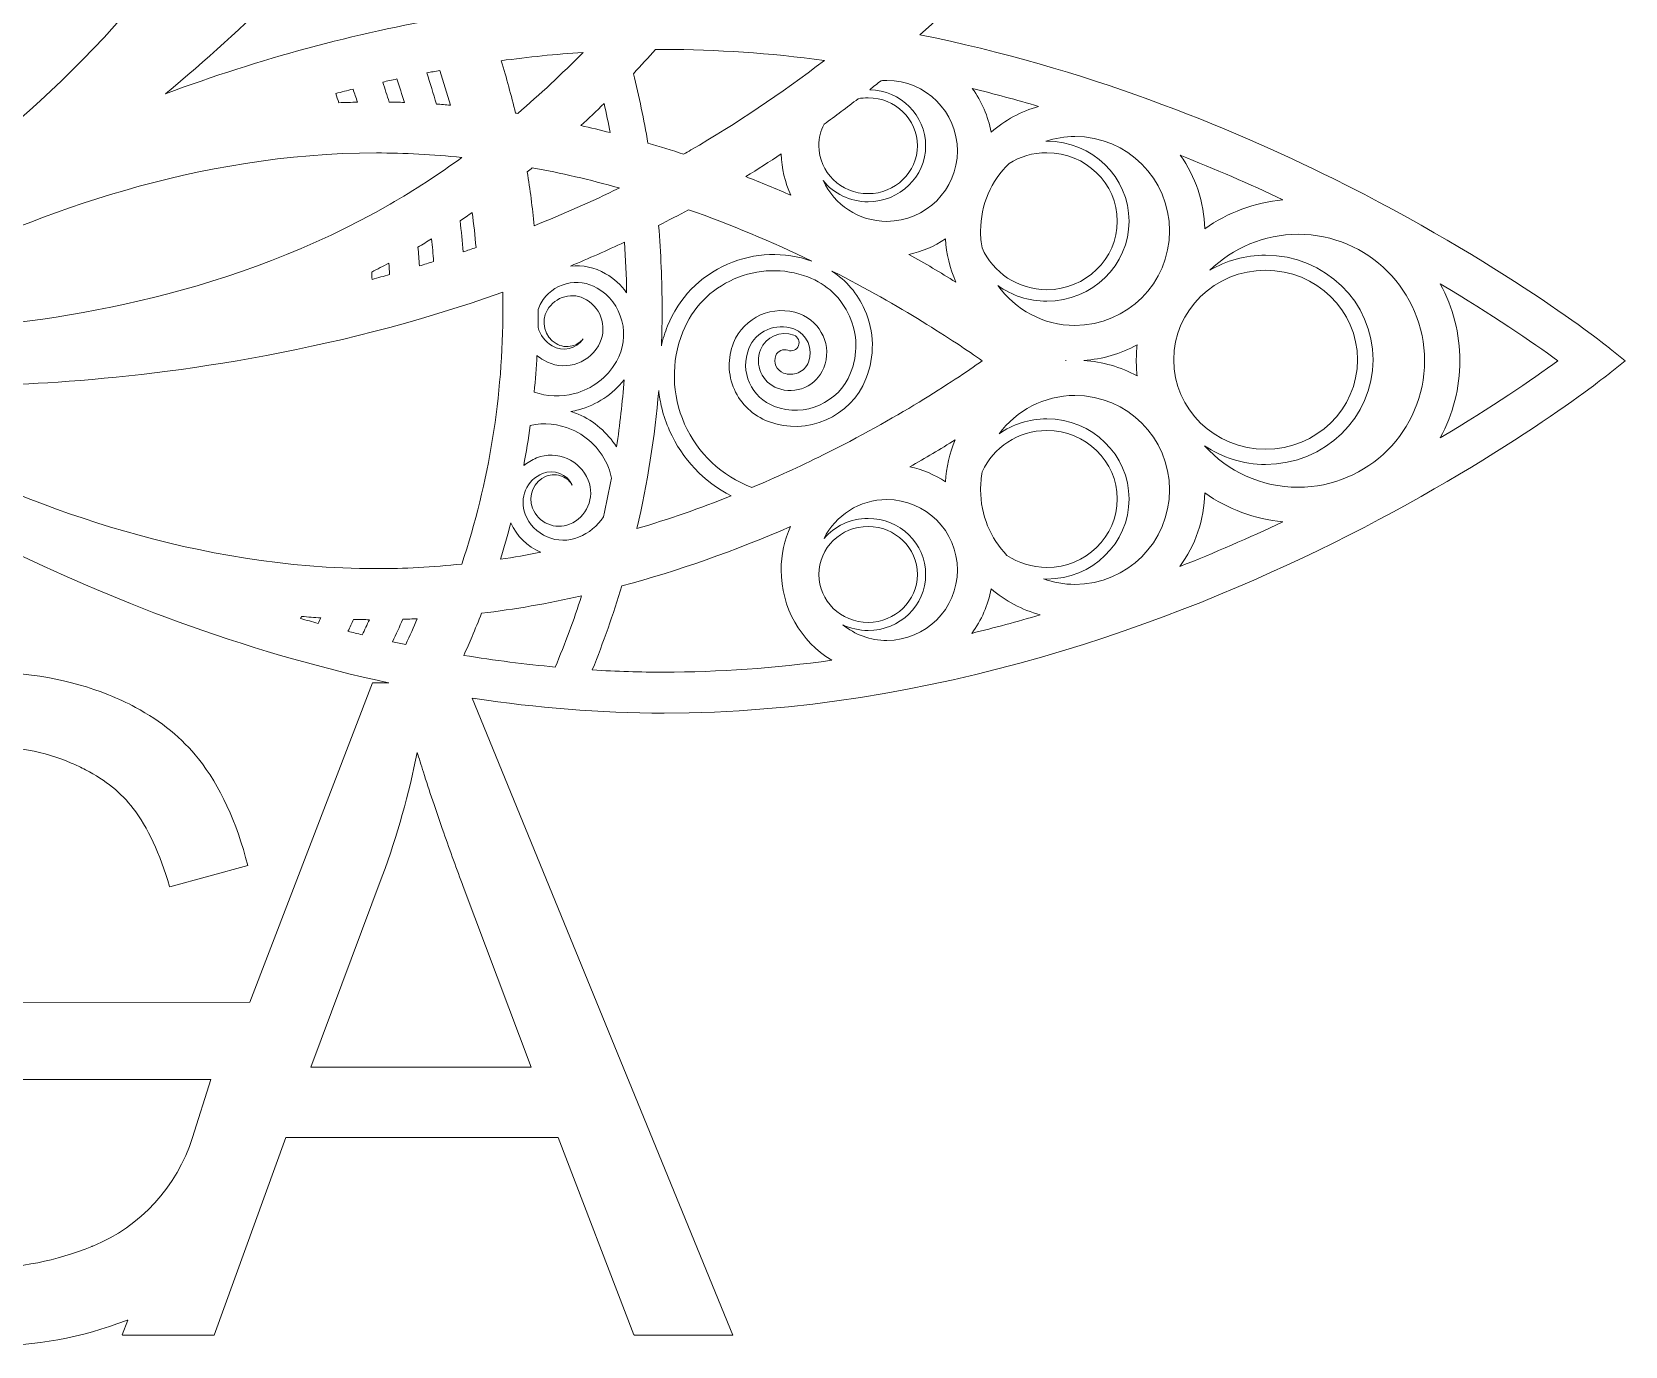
# Model space of a CAD drawing. Header units: millimetres. Extents: x -93 to 1481, y -1464 to 298.
# Drawn here: x 1165.3 to 1481.1, y -934 to -673.5 of the extents above; entities that cross this region are included whole.
import ezdxf

# ---------------------------------------------------------------- set-up
doc = ezdxf.new("R2010")
doc.units = ezdxf.units.MM
doc.header["$MEASUREMENT"] = 0
doc.layers.add('Layer 1', color=7, linetype='Continuous')

msp = doc.modelspace()

# ---------------------------------------------------------------- linework, layer by layer
at = {"layer": 'Layer 1', "lineweight": 0}
for points, knots in [([(1478.11, -736.31), (1477.25, -735.62), (1456.69, -719.22), (1423.19, -702.57), (1402.43, -692.26), (1373.94, -680.62), (1341.27, -674.07), (1366.29, -652.07), (1385.15, -627.74), (1397.96, -608.43), (1418.65, -577.26), (1428.25, -552.78), (1428.65, -551.75), (1428.65, -551.75), (1430.03, -548.2), (1430.03, -548.2), (1430.03, -548.2), (1426.27, -547.62), (1426.27, -547.62), (1425.18, -547.45), (1399.17, -543.52), (1361.83, -545.86), (1338.7, -547.3), (1308.21, -551.47), (1276.64, -562.13), (1287.3, -530.57), (1291.47, -500.07), (1292.92, -476.94), (1295.25, -439.6), (1291.33, -413.6), (1291.16, -412.51), (1291.16, -412.51), (1290.58, -408.74), (1290.58, -408.74), (1290.58, -408.74), (1287.03, -410.12), (1287.03, -410.12), (1286, -410.52), (1261.51, -420.12), (1230.34, -440.81), (1211.03, -453.63), (1186.71, -472.49), (1164.7, -497.51), (1158.15, -464.84), (1146.52, -436.34), (1136.2, -415.59), (1119.55, -382.09), (1103.15, -361.53), (1102.46, -360.67), (1102.46, -360.67), (1100.08, -357.7), (1100.08, -357.7), (1100.08, -357.7), (1097.69, -360.67), (1097.69, -360.67), (1097, -361.53), (1080.6, -382.09), (1063.95, -415.59), (1053.63, -436.34), (1042, -464.84), (1035.45, -497.51), (1013.44, -472.49), (989.12, -453.63), (969.81, -440.81), (938.64, -420.12), (914.15, -410.52), (913.13, -410.12), (913.13, -410.12), (909.58, -408.74), (909.58, -408.74), (909.58, -408.74), (908.99, -412.51), (908.99, -412.51), (908.83, -413.6), (904.9, -439.6), (907.23, -476.94), (908.68, -500.07), (912.85, -530.57), (923.51, -562.13), (891.94, -551.47), (861.45, -547.3), (838.32, -545.86), (800.98, -543.52), (774.97, -547.45), (773.88, -547.62), (773.88, -547.62), (770.12, -548.2), (770.12, -548.2), (770.12, -548.2), (771.5, -551.75), (771.5, -551.75), (771.9, -552.78), (781.5, -577.26), (802.19, -608.43), (815.01, -627.74), (833.86, -652.07), (858.88, -674.07), (826.21, -680.62), (797.72, -692.26), (776.96, -702.57), (743.46, -719.22), (722.9, -735.62), (722.04, -736.31), (722.04, -736.31), (719.08, -738.7), (719.08, -738.7), (719.08, -738.7), (722.04, -741.08), (722.04, -741.08), (722.9, -741.77), (743.46, -758.18), (776.96, -774.83), (806.03, -789.27), (850.27, -806.33), (899.92, -808.34), (899.92, -808.34), (945.86, -877.05), (945.86, -877.05), (945.86, -877.05), (945.86, -931.78), (945.86, -931.78), (945.86, -931.78), (945.94, -931.78), (945.94, -931.78), (945.94, -931.78), (945.94, -931.83), (945.94, -931.83), (945.94, -931.83), (963.04, -931.83), (963.04, -931.83), (963.04, -931.83), (963.04, -877.09), (963.04, -877.09), (963.04, -877.09), (969.84, -867.27), (969.84, -867.27), (969.83, -867.8), (969.83, -868.32), (969.83, -868.85), (969.83, -880.19), (972.42, -890.94), (977.6, -901.11), (982.79, -911.28), (990.42, -919.3), (1000.48, -925.17), (1001.13, -925.55), (1001.78, -925.92), (1002.44, -926.27), (1012.04, -931.45), (1022.84, -934.03), (1034.83, -934.03), (1046.62, -934.03), (1057.61, -931.37), (1067.8, -926.05), (1077.99, -920.74), (1085.86, -912.91), (1091.41, -902.56), (1092.78, -900.02), (1093.97, -897.4), (1095, -894.69), (1095.96, -897.28), (1097.07, -899.8), (1098.33, -902.25), (1103.62, -912.54), (1111.45, -920.4), (1121.82, -925.83), (1121.83, -925.84), (1121.84, -925.85), (1121.86, -925.85), (1121.87, -925.86), (1121.89, -925.87), (1121.9, -925.88), (1132.27, -931.31), (1143.81, -934.03), (1156.5, -934.03), (1165.9, -934.03), (1175.07, -932.34), (1184, -928.96), (1184.1, -928.93), (1184.19, -928.89), (1184.28, -928.85), (1184.28, -928.85), (1183.16, -931.78), (1183.16, -931.78), (1183.16, -931.78), (1183.26, -931.78), (1183.26, -931.78), (1183.26, -931.78), (1183.24, -931.83), (1183.24, -931.83), (1183.24, -931.83), (1201.4, -931.83), (1201.4, -931.83), (1201.4, -931.83), (1215.59, -892.69), (1215.59, -892.69), (1215.59, -892.69), (1269.56, -892.69), (1269.56, -892.69), (1269.56, -892.69), (1284.61, -931.78), (1284.61, -931.78), (1284.61, -931.78), (1284.68, -931.78), (1284.68, -931.78), (1284.68, -931.78), (1284.7, -931.83), (1284.7, -931.83), (1284.7, -931.83), (1304.18, -931.83), (1304.18, -931.83), (1304.18, -931.83), (1252.52, -805.6), (1252.52, -805.6), (1252.72, -805.63), (1252.92, -805.66), (1253.13, -805.69), (1253.12, -805.68), (1253.11, -805.67), (1253.1, -805.65), (1265.17, -807.47), (1277.72, -808.53), (1290.58, -808.53), (1344.12, -808.53), (1392.25, -790.2), (1423.19, -774.83), (1456.69, -758.18), (1477.25, -741.77), (1478.11, -741.08), (1478.11, -741.08), (1481.08, -738.7), (1481.08, -738.7), (1481.08, -738.7), (1478.11, -736.31), (1478.11, -736.31)], [0, 0, 0, 0, 1, 1, 1, 2, 2, 2, 3, 3, 3, 4, 4, 4, 5, 5, 5, 6, 6, 6, 7, 7, 7, 8, 8, 8, 9, 9, 9, 10, 10, 10, 11, 11, 11, 12, 12, 12, 13, 13, 13, 14, 14, 14, 15, 15, 15, 16, 16, 16, 17, 17, 17, 18, 18, 18, 19, 19, 19, 20, 20, 20, 21, 21, 21, 22, 22, 22, 23, 23, 23, 24, 24, 24, 25, 25, 25, 26, 26, 26, 27, 27, 27, 28, 28, 28, 29, 29, 29, 30, 30, 30, 31, 31, 31, 32, 32, 32, 33, 33, 33, 34, 34, 34, 35, 35, 35, 36, 36, 36, 37, 37, 37, 38, 38, 38, 39, 39, 39, 40, 40, 40, 41, 41, 41, 42, 42, 42, 43, 43, 43, 44, 44, 44, 45, 45, 45, 46, 46, 46, 47, 47, 47, 48, 48, 48, 49, 49, 49, 50, 50, 50, 51, 51, 51, 52, 52, 52, 53, 53, 53, 54, 54, 54, 55, 55, 55, 56, 56, 56, 57, 57, 57, 58, 58, 58, 59, 59, 59, 60, 60, 60, 61, 61, 61, 62, 62, 62, 63, 63, 63, 64, 64, 64, 65, 65, 65, 66, 66, 66, 67, 67, 67, 68, 68, 68, 69, 69, 69, 70, 70, 70, 71, 71, 71, 72, 72, 72, 73, 73, 73, 74, 74, 74, 75, 75, 75, 76, 76, 76, 77, 77, 77, 78, 78, 78, 78]), ([(1195.07, -636.27), (1199.85, -633.52), (1204.92, -630.94), (1210.18, -628.59), (1207.84, -633.85), (1205.26, -638.93), (1202.5, -643.7), (1184.68, -674.57), (1157.98, -696.31), (1138.72, -709.11), (1130.14, -714.81), (1122.26, -719.26), (1116.49, -722.29), (1119.52, -716.52), (1123.96, -708.63), (1129.66, -700.06), (1142.46, -680.8), (1164.2, -654.1), (1195.07, -636.27)], [0, 0, 0, 0, 1, 1, 1, 2, 2, 2, 3, 3, 3, 4, 4, 4, 5, 5, 5, 6, 6, 6, 6]), ([(1234.2, -643.3), (1238.74, -650.53), (1242.73, -658.19), (1246.07, -666.08), (1246.68, -667.54), (1247.29, -669.04), (1247.88, -670.56), (1229.41, -673.68), (1210.57, -678.79), (1191.76, -685.76), (1207.73, -672.52), (1221.99, -658.27), (1234.2, -643.3)], [0, 0, 0, 0, 1, 1, 1, 2, 2, 2, 3, 3, 3, 4, 4, 4, 4]), ([(1274.52, -677.55), (1270.32, -681.84), (1265.97, -685.91), (1261.57, -689.66), (1261.42, -689.63), (1261.27, -689.61), (1261.12, -689.59), (1260.3, -686.11), (1259.34, -682.63), (1258.29, -679.2), (1263.71, -678.47), (1269.15, -677.92), (1274.52, -677.55)], [0, 0, 0, 0, 1, 1, 1, 2, 2, 2, 3, 3, 3, 4, 4, 4, 4]), ([(1288.9, -676.99), (1289.45, -676.99), (1290.01, -676.98), (1290.58, -676.98), (1300.9, -676.98), (1311.58, -677.71), (1322.35, -679.14), (1313.74, -685.77), (1304.85, -691.73), (1295.91, -696.9), (1295.43, -697.18), (1294.94, -697.45), (1294.45, -697.73), (1292.12, -696.96), (1289.75, -696.22), (1287.39, -695.53), (1286.6, -690.92), (1285.62, -686.3), (1284.49, -681.78), (1286, -680.18), (1287.48, -678.58), (1288.9, -676.99)], [0, 0, 0, 0, 1, 1, 1, 2, 2, 2, 3, 3, 3, 4, 4, 4, 5, 5, 5, 6, 6, 6, 7, 7, 7, 7]), ([(1248.22, -688.02), (1247.29, -687.94), (1246.37, -687.86), (1245.45, -687.8), (1244.86, -685.74), (1244.22, -683.67), (1243.54, -681.62), (1244.4, -681.46), (1245.26, -681.3), (1246.12, -681.14), (1246.87, -683.4), (1247.57, -685.7), (1248.22, -688.02)], [0, 0, 0, 0, 1, 1, 1, 2, 2, 2, 3, 3, 3, 4, 4, 4, 4]), ([(1229.8, -687.42), (1228.57, -687.45), (1227.34, -687.49), (1226.12, -687.54), (1225.92, -686.93), (1225.71, -686.32), (1225.5, -685.71), (1226.65, -685.41), (1227.8, -685.12), (1228.93, -684.84), (1229.23, -685.7), (1229.52, -686.56), (1229.8, -687.42)], [0, 0, 0, 0, 1, 1, 1, 2, 2, 2, 3, 3, 3, 4, 4, 4, 4]), ([(1239.1, -687.47), (1238.1, -687.44), (1237.09, -687.41), (1236.09, -687.4), (1235.68, -686.08), (1235.25, -684.76), (1234.8, -683.45), (1235.74, -683.24), (1236.68, -683.03), (1237.61, -682.83), (1238.14, -684.37), (1238.63, -685.92), (1239.1, -687.47)], [0, 0, 0, 0, 1, 1, 1, 2, 2, 2, 3, 3, 3, 4, 4, 4, 4]), ([(1348.72, -697.08), (1348.72, -704.78), (1342.45, -711.05), (1334.75, -711.05), (1329.16, -711.05), (1324.33, -707.74), (1322.1, -702.98), (1324.2, -705.53), (1327.41, -707.17), (1331.02, -707.17), (1337.31, -707.17), (1342.43, -702.18), (1342.43, -696.05), (1342.43, -690.04), (1337.49, -685.12), (1331.35, -684.95), (1332.09, -684.36), (1332.84, -683.77), (1333.58, -683.17), (1333.98, -683.14), (1334.37, -683.12), (1334.75, -683.12), (1342.45, -683.12), (1348.72, -689.38), (1348.72, -697.08)], [0, 0, 0, 0, 1, 1, 1, 2, 2, 2, 3, 3, 3, 4, 4, 4, 5, 5, 5, 6, 6, 6, 7, 7, 7, 8, 8, 8, 8]), ([(1364.82, -688.26), (1361.35, -689.26), (1358.16, -690.99), (1355.39, -693.36), (1354.82, -690.23), (1353.55, -687.27), (1351.67, -684.71), (1356.03, -685.78), (1360.42, -686.97), (1364.82, -688.26)], [0, 0, 0, 0, 1, 1, 1, 2, 2, 2, 3, 3, 3, 3]), ([(1274.1, -692.07), (1275.64, -690.65), (1277.17, -689.18), (1278.7, -687.69), (1279.13, -689.61), (1279.53, -691.54), (1279.9, -693.47), (1277.96, -692.97), (1276.02, -692.5), (1274.1, -692.07)], [0, 0, 0, 0, 1, 1, 1, 2, 2, 2, 3, 3, 3, 3]), ([(1340.78, -696.05), (1340.78, -701.3), (1336.4, -705.56), (1331.02, -705.56), (1325.64, -705.56), (1321.26, -701.3), (1321.26, -696.05), (1321.26, -694.53), (1321.63, -693.08), (1322.29, -691.8), (1324.55, -690.17), (1326.81, -688.47), (1329.05, -686.74), (1329.69, -686.62), (1330.35, -686.55), (1331.02, -686.55), (1336.4, -686.55), (1340.78, -690.81), (1340.78, -696.05)], [0, 0, 0, 0, 1, 1, 1, 2, 2, 2, 3, 3, 3, 4, 4, 4, 5, 5, 5, 6, 6, 6, 6]), ([(1372.03, -731.68), (1365.74, -731.68), (1360.16, -728.56), (1356.76, -723.78), (1359.47, -725.73), (1362.83, -726.89), (1366.45, -726.89), (1375.44, -726.89), (1382.75, -719.77), (1382.75, -711.02), (1382.75, -702.26), (1375.44, -695.14), (1366.45, -695.14), (1366.39, -695.14), (1366.33, -695.15), (1366.26, -695.15), (1368.08, -694.56), (1370.02, -694.23), (1372.03, -694.23), (1382.36, -694.23), (1390.76, -702.63), (1390.76, -712.96), (1390.76, -723.28), (1382.36, -731.68), (1372.03, -731.68)], [0, 0, 0, 0, 1, 1, 1, 2, 2, 2, 3, 3, 3, 4, 4, 4, 5, 5, 5, 6, 6, 6, 7, 7, 7, 8, 8, 8, 8]), ([(1236.28, -707.64), (1205.4, -725.46), (1171.41, -730.94), (1148.33, -732.4), (1138.05, -733.05), (1129.01, -732.95), (1122.49, -732.69), (1128, -729.21), (1135.79, -724.61), (1145.02, -720.03), (1165.74, -709.75), (1197.91, -697.49), (1233.56, -697.49), (1239.07, -697.49), (1244.75, -697.8), (1250.49, -698.4), (1245.82, -701.78), (1241.05, -704.88), (1236.28, -707.64)], [0, 0, 0, 0, 1, 1, 1, 2, 2, 2, 3, 3, 3, 4, 4, 4, 5, 5, 5, 6, 6, 6, 6]), ([(1306.78, -702.18), (1309.12, -700.74), (1311.47, -699.23), (1313.8, -697.69), (1313.88, -700.55), (1314.54, -703.33), (1315.72, -705.89), (1312.76, -704.59), (1309.76, -703.35), (1306.78, -702.18)], [0, 0, 0, 0, 1, 1, 1, 2, 2, 2, 3, 3, 3, 3]), ([(1353.62, -716.33), (1353.42, -715.24), (1353.31, -714.11), (1353.31, -712.96), (1353.31, -707.72), (1355.47, -702.98), (1358.95, -699.58), (1361.12, -698.23), (1363.69, -697.44), (1366.45, -697.44), (1374.14, -697.44), (1380.4, -703.53), (1380.4, -711.02), (1380.4, -718.51), (1374.14, -724.6), (1366.45, -724.6), (1360.7, -724.6), (1355.75, -721.19), (1353.62, -716.33)], [0, 0, 0, 0, 1, 1, 1, 2, 2, 2, 3, 3, 3, 4, 4, 4, 5, 5, 5, 6, 6, 6, 6]), ([(1264.84, -711.92), (1264.49, -708.34), (1264.03, -704.75), (1263.45, -701.23), (1263.79, -700.96), (1264.13, -700.69), (1264.46, -700.42), (1270.1, -701.46), (1275.88, -702.8), (1281.65, -704.41), (1281.66, -704.43), (1281.66, -704.45), (1281.66, -704.47), (1276.24, -707.11), (1270.59, -709.62), (1264.84, -711.92)], [0, 0, 0, 0, 1, 1, 1, 2, 2, 2, 3, 3, 3, 4, 4, 4, 5, 5, 5, 5]), ([(1413.23, -706.77), (1407.67, -707.3), (1402.33, -709.27), (1397.75, -712.52), (1397.66, -707.31), (1395.93, -702.19), (1392.89, -697.95), (1399.72, -700.65), (1406.53, -703.61), (1413.23, -706.77)], [0, 0, 0, 0, 1, 1, 1, 2, 2, 2, 3, 3, 3, 3]), ([(1252.55, -709.31), (1252.86, -711.62), (1253.11, -713.94), (1253.3, -716.24), (1252.45, -716.54), (1251.6, -716.83), (1250.77, -717.11), (1250.6, -715.06), (1250.39, -712.99), (1250.14, -710.94), (1250.94, -710.41), (1251.75, -709.86), (1252.55, -709.31)], [0, 0, 0, 0, 1, 1, 1, 2, 2, 2, 3, 3, 3, 4, 4, 4, 4]), ([(1289.49, -711.87), (1291.51, -710.85), (1293.51, -709.8), (1295.44, -708.75), (1303.66, -711.64), (1311.86, -715.07), (1319.87, -718.94), (1314.41, -717), (1308.49, -717.2), (1303.15, -719.55), (1297.67, -721.95), (1293.45, -726.3), (1291.27, -731.79), (1290.76, -733.08), (1290.35, -734.39), (1290.04, -735.71), (1290.14, -733.27), (1290.19, -730.82), (1290.19, -728.37), (1290.19, -722.89), (1289.95, -717.34), (1289.49, -711.87)], [0, 0, 0, 0, 1, 1, 1, 2, 2, 2, 3, 3, 3, 4, 4, 4, 5, 5, 5, 6, 6, 6, 7, 7, 7, 7]), ([(1416.26, -763.77), (1408.91, -763.77), (1402.3, -760.6), (1397.71, -755.55), (1401.15, -757.87), (1405.32, -759.24), (1409.81, -759.24), (1421.55, -759.24), (1431.11, -749.93), (1431.11, -738.49), (1431.11, -727.05), (1421.55, -717.75), (1409.81, -717.75), (1405.77, -717.75), (1401.98, -718.85), (1398.76, -720.76), (1403.28, -716.35), (1409.46, -713.62), (1416.26, -713.62), (1430.08, -713.62), (1441.33, -724.87), (1441.33, -738.7), (1441.33, -752.52), (1430.08, -763.77), (1416.26, -763.77)], [0, 0, 0, 0, 1, 1, 1, 2, 2, 2, 3, 3, 3, 4, 4, 4, 5, 5, 5, 6, 6, 6, 7, 7, 7, 8, 8, 8, 8]), ([(1244.9, -719.02), (1243.97, -719.31), (1243.03, -719.6), (1242.09, -719.88), (1242.01, -718.63), (1241.91, -717.38), (1241.79, -716.14), (1242.69, -715.62), (1243.59, -715.08), (1244.5, -714.53), (1244.66, -716.03), (1244.79, -717.53), (1244.9, -719.02)], [0, 0, 0, 0, 1, 1, 1, 2, 2, 2, 3, 3, 3, 4, 4, 4, 4]), ([(1278.99, -721.43), (1276.86, -720.17), (1274.44, -719.66), (1272.04, -719.92), (1275.66, -718.4), (1279.24, -716.82), (1282.73, -715.18), (1282.96, -718.5), (1283.1, -721.85), (1283.16, -725.19), (1282.05, -723.68), (1280.65, -722.4), (1278.99, -721.43)], [0, 0, 0, 0, 1, 1, 1, 2, 2, 2, 3, 3, 3, 4, 4, 4, 4]), ([(1339.11, -717.6), (1341.7, -717.05), (1344.15, -716.02), (1346.36, -714.54), (1346.54, -717.49), (1347.23, -720.39), (1348.4, -723.1), (1345.38, -721.22), (1342.27, -719.38), (1339.11, -717.6)], [0, 0, 0, 0, 1, 1, 1, 2, 2, 2, 3, 3, 3, 3]), ([(1236.18, -721.6), (1235.04, -721.92), (1233.88, -722.23), (1232.7, -722.55), (1232.68, -722.07), (1232.65, -721.58), (1232.62, -721.1), (1233.76, -720.52), (1234.91, -719.94), (1236.03, -719.34), (1236.09, -720.09), (1236.14, -720.85), (1236.18, -721.6)], [0, 0, 0, 0, 1, 1, 1, 2, 2, 2, 3, 3, 3, 4, 4, 4, 4]), ([(1266.74, -738.59), (1270.51, -740.8), (1275.36, -739.52), (1277.56, -735.74), (1279.42, -732.55), (1278.35, -728.44), (1275.18, -726.58), (1273.88, -725.81), (1272.36, -725.6), (1270.9, -725.99), (1269.44, -726.37), (1268.21, -727.31), (1267.45, -728.62), (1266.1, -730.94), (1266.88, -733.94), (1269.18, -735.29), (1270.15, -735.87), (1271.29, -736.02), (1272.38, -735.73), (1273.24, -735.51), (1274, -735.02), (1274.55, -734.33), (1273.2, -736.34), (1270.51, -736.97), (1268.41, -735.73), (1266.98, -734.89), (1266.02, -733.56), (1265.6, -732.08), (1265.62, -730.89), (1265.64, -729.69), (1265.64, -728.5), (1265.78, -728.06), (1265.96, -727.63), (1266.2, -727.22), (1267.29, -725.33), (1269.06, -723.99), (1271.16, -723.43), (1273.26, -722.88), (1275.46, -723.18), (1277.33, -724.28), (1279.77, -725.72), (1281.51, -728.02), (1282.22, -730.78), (1282.94, -733.53), (1282.55, -736.4), (1281.12, -738.85), (1279.28, -742.02), (1276.32, -744.28), (1272.8, -745.21), (1270.13, -745.91), (1267.37, -745.79), (1264.83, -744.89), (1265.07, -742.47), (1265.25, -740.05), (1265.39, -737.62), (1265.8, -737.97), (1266.25, -738.3), (1266.74, -738.59)], [0, 0, 0, 0, 1, 1, 1, 2, 2, 2, 3, 3, 3, 4, 4, 4, 5, 5, 5, 6, 6, 6, 7, 7, 7, 8, 8, 8, 9, 9, 9, 10, 10, 10, 11, 11, 11, 12, 12, 12, 13, 13, 13, 14, 14, 14, 15, 15, 15, 16, 16, 16, 17, 17, 17, 18, 18, 18, 19, 19, 19, 19]), ([(1322.1, -757.37), (1317.43, -759.68), (1312.73, -761.83), (1307.99, -763.81), (1301.98, -761.52), (1297.25, -757.06), (1294.66, -751.25), (1292.06, -745.41), (1291.93, -738.91), (1294.3, -732.94), (1296.17, -728.24), (1299.77, -724.53), (1304.45, -722.48), (1309.13, -720.42), (1314.33, -720.28), (1319.09, -722.08), (1322.81, -723.49), (1325.74, -726.24), (1327.34, -729.84), (1328.94, -733.43), (1329.02, -737.44), (1327.56, -741.11), (1325.22, -747.02), (1318.44, -749.99), (1312.46, -747.73), (1310.22, -746.88), (1308.46, -745.23), (1307.5, -743.07), (1306.54, -740.91), (1306.49, -738.5), (1307.37, -736.29), (1308.75, -732.81), (1312.75, -731.06), (1316.27, -732.39), (1318.93, -733.39), (1320.24, -736.34), (1319.2, -738.97), (1318.83, -739.9), (1318.11, -740.64), (1317.18, -741.05), (1316.24, -741.46), (1315.21, -741.49), (1314.26, -741.13), (1313.58, -740.87), (1313.05, -740.37), (1312.76, -739.72), (1312.47, -739.06), (1312.45, -738.34), (1312.72, -737.67), (1313.09, -736.73), (1314.17, -736.26), (1315.12, -736.62), (1315.96, -736.93), (1316.9, -736.52), (1317.23, -735.69), (1317.56, -734.86), (1317.15, -733.94), (1316.31, -733.62), (1313.69, -732.63), (1310.71, -733.93), (1309.69, -736.52), (1309.1, -737.99), (1309.13, -739.59), (1309.77, -741.03), (1310.41, -742.46), (1311.58, -743.56), (1313.07, -744.13), (1314.83, -744.79), (1316.75, -744.74), (1318.48, -743.98), (1320.21, -743.22), (1321.54, -741.85), (1322.23, -740.11), (1323.93, -735.84), (1321.79, -731.03), (1317.46, -729.4), (1312.26, -727.43), (1306.37, -730.01), (1304.33, -735.15), (1303.14, -738.16), (1303.2, -741.44), (1304.51, -744.38), (1305.82, -747.32), (1308.22, -749.57), (1311.27, -750.73), (1318.93, -753.62), (1327.6, -749.82), (1330.6, -742.26), (1332.37, -737.78), (1332.28, -732.9), (1330.33, -728.53), (1328.93, -725.38), (1326.68, -722.76), (1323.85, -720.9), (1337.53, -727.83), (1347.98, -734.71), (1353.64, -738.7), (1347.74, -742.86), (1336.64, -750.15), (1322.1, -757.37)], [0, 0, 0, 0, 1, 1, 1, 2, 2, 2, 3, 3, 3, 4, 4, 4, 5, 5, 5, 6, 6, 6, 7, 7, 7, 8, 8, 8, 9, 9, 9, 10, 10, 10, 11, 11, 11, 12, 12, 12, 13, 13, 13, 14, 14, 14, 15, 15, 15, 16, 16, 16, 17, 17, 17, 18, 18, 18, 19, 19, 19, 20, 20, 20, 21, 21, 21, 22, 22, 22, 23, 23, 23, 24, 24, 24, 25, 25, 25, 26, 26, 26, 27, 27, 27, 28, 28, 28, 29, 29, 29, 30, 30, 30, 31, 31, 31, 32, 32, 32, 33, 33, 33, 33]), ([(1409.81, -720.75), (1419.86, -720.75), (1428.03, -728.71), (1428.03, -738.49), (1428.03, -748.28), (1419.86, -756.24), (1409.81, -756.24), (1399.76, -756.24), (1391.59, -748.28), (1391.59, -738.49), (1391.59, -728.71), (1399.76, -720.75), (1409.81, -720.75)], [0, 0, 0, 0, 1, 1, 1, 2, 2, 2, 3, 3, 3, 4, 4, 4, 4]), ([(1233.56, -779.9), (1197.91, -779.9), (1165.74, -767.65), (1145.02, -757.37), (1134.49, -752.15), (1125.82, -746.91), (1119.7, -742.92), (1131.31, -743.74), (1148.25, -744.3), (1168.4, -743.04), (1190.54, -741.66), (1224.05, -737.42), (1258.61, -725.1), (1258.63, -726.19), (1258.64, -727.28), (1258.64, -728.37), (1258.64, -745.72), (1255.89, -762.75), (1250.47, -779), (1244.73, -779.6), (1239.05, -779.9), (1233.56, -779.9)], [0, 0, 0, 0, 1, 1, 1, 2, 2, 2, 3, 3, 3, 4, 4, 4, 5, 5, 5, 6, 6, 6, 7, 7, 7, 7]), ([(1444.44, -753.97), (1446.97, -749.29), (1448.33, -743.99), (1448.33, -738.7), (1448.33, -733.4), (1446.97, -728.11), (1444.44, -723.43), (1454.69, -729.55), (1462.56, -734.93), (1467.76, -738.7), (1462.56, -742.46), (1454.69, -747.84), (1444.44, -753.97)], [0, 0, 0, 0, 1, 1, 1, 2, 2, 2, 3, 3, 3, 4, 4, 4, 4]), ([(1384.32, -741.7), (1381.06, -739.92), (1377.46, -738.87), (1373.76, -738.63), (1377.47, -738.38), (1381.07, -737.33), (1384.34, -735.54), (1384.23, -736.59), (1384.18, -737.65), (1384.18, -738.7), (1384.18, -739.7), (1384.23, -740.7), (1384.32, -741.7)], [0, 0, 0, 0, 1, 1, 1, 2, 2, 2, 3, 3, 3, 4, 4, 4, 4]), ([(1114.06, -895.69), (1110.09, -887.93), (1108.11, -878.29), (1108.11, -866.78), (1108.11, -857.43), (1109.75, -848.77), (1113.04, -840.77), (1114.98, -836.13), (1117.7, -831.87), (1121.2, -827.99), (1124.69, -824.11), (1129.29, -820.98), (1134.99, -818.6), (1140.69, -816.22), (1147.45, -815.03), (1155.27, -815.03), (1161.79, -815.03), (1167.72, -816.17), (1173.07, -818.43), (1174.07, -818.85), (1175.02, -819.3), (1175.93, -819.77), (1179.87, -821.83), (1183, -824.38), (1185.33, -827.42), (1188.21, -831.18), (1190.62, -836.35), (1192.56, -842.93), (1192.56, -842.93), (1192.62, -842.91), (1192.62, -842.91), (1192.63, -842.94), (1192.64, -842.96), (1192.64, -842.98), (1192.64, -842.98), (1208.07, -838.75), (1208.07, -838.75), (1205.83, -830.05), (1202.57, -823), (1198.28, -817.59), (1195.05, -813.52), (1190.89, -810.12), (1185.81, -807.4), (1184.12, -806.49), (1182.33, -805.66), (1180.44, -804.9), (1172.88, -801.87), (1164.44, -800.36), (1155.09, -800.36), (1142.23, -800.36), (1130.85, -803), (1120.98, -808.29), (1111.11, -813.58), (1103.54, -821.68), (1098.28, -832.58), (1097.09, -835.05), (1096.04, -837.57), (1095.11, -840.14), (1094.16, -837.59), (1093.07, -835.11), (1091.83, -832.71), (1086.55, -822.51), (1078.88, -814.56), (1068.82, -808.86), (1068.18, -808.5), (1067.53, -808.15), (1066.88, -807.81), (1057.29, -802.79), (1046.61, -800.27), (1034.84, -800.27), (1027.5, -800.27), (1020.67, -801.17), (1014.37, -802.95), (1014.37, -802.95), (1014.61, -802.61), (1014.61, -802.61), (1014.61, -802.61), (1014.49, -802.61), (1014.49, -802.61), (1014.49, -802.61), (1014.53, -802.56), (1014.53, -802.56), (1014.53, -802.56), (994.6, -802.56), (994.6, -802.56), (994.6, -802.56), (969.57, -840.55), (969.57, -840.55), (964.06, -848.99), (959.37, -856.59), (955.5, -863.33), (951.46, -856.08), (947.1, -848.82), (942.42, -841.57), (942.42, -841.57), (920.68, -808.32), (920.68, -808.32), (920.83, -808.31), (920.98, -808.3), (921.14, -808.3), (921.12, -808.28), (921.11, -808.27), (921.1, -808.25), (969.99, -805.89), (1013.48, -789.09), (1042.19, -774.83), (1075.69, -758.18), (1096.25, -741.77), (1097.11, -741.08), (1097.11, -741.08), (1100.08, -738.7), (1100.08, -738.7), (1100.08, -738.7), (1103.04, -741.08), (1103.04, -741.08), (1103.9, -741.77), (1124.46, -758.18), (1157.96, -774.83), (1177.4, -784.49), (1203.63, -795.31), (1233.72, -802.03), (1233.71, -802.03), (1233.7, -802.04), (1233.68, -802.04), (1234.46, -802.22), (1235.25, -802.39), (1236.04, -802.56), (1236.04, -802.56), (1232.78, -802.56), (1232.78, -802.56), (1232.78, -802.56), (1208.48, -865.85), (1208.48, -865.85), (1208.48, -865.85), (1155.18, -865.94), (1155.18, -865.94), (1155.18, -865.94), (1155.18, -881.1), (1155.18, -881.1), (1155.18, -881.1), (1155.27, -881.1), (1155.27, -881.1), (1155.27, -881.1), (1155.27, -881.14), (1155.27, -881.14), (1155.27, -881.14), (1200.72, -881.14), (1200.72, -881.14), (1200.72, -881.14), (1197.11, -892.65), (1197.11, -892.65), (1194.04, -902.41), (1186.82, -910.35), (1177.34, -914.2), (1177.27, -914.23), (1177.2, -914.26), (1177.13, -914.29), (1170.08, -917.14), (1162.85, -918.56), (1155.45, -918.56), (1146.93, -918.56), (1138.88, -916.68), (1131.3, -912.92), (1130.85, -912.7), (1130.4, -912.47), (1129.97, -912.23), (1123.08, -908.47), (1117.77, -902.96), (1114.06, -895.69)], [0, 0, 0, 0, 1, 1, 1, 2, 2, 2, 3, 3, 3, 4, 4, 4, 5, 5, 5, 6, 6, 6, 7, 7, 7, 8, 8, 8, 9, 9, 9, 10, 10, 10, 11, 11, 11, 12, 12, 12, 13, 13, 13, 14, 14, 14, 15, 15, 15, 16, 16, 16, 17, 17, 17, 18, 18, 18, 19, 19, 19, 20, 20, 20, 21, 21, 21, 22, 22, 22, 23, 23, 23, 24, 24, 24, 25, 25, 25, 26, 26, 26, 27, 27, 27, 28, 28, 28, 29, 29, 29, 30, 30, 30, 31, 31, 31, 32, 32, 32, 33, 33, 33, 34, 34, 34, 35, 35, 35, 36, 36, 36, 37, 37, 37, 38, 38, 38, 39, 39, 39, 40, 40, 40, 41, 41, 41, 42, 42, 42, 43, 43, 43, 44, 44, 44, 45, 45, 45, 46, 46, 46, 47, 47, 47, 48, 48, 48, 49, 49, 49, 50, 50, 50, 51, 51, 51, 52, 52, 52, 53, 53, 53, 54, 54, 54, 55, 55, 55, 56, 56, 56, 56]), ([(1370.13, -738.61), (1370.19, -738.62), (1370.25, -738.62), (1370.31, -738.63), (1370.26, -738.63), (1370.21, -738.63), (1370.16, -738.64), (1370.16, -738.64), (1370.13, -738.61), (1370.13, -738.61)], [0, 0, 0, 0, 1, 1, 1, 2, 2, 2, 3, 3, 3, 3]), ([(1273.56, -749.27), (1273.09, -749.07), (1272.61, -748.89), (1272.12, -748.73), (1272.63, -748.65), (1273.13, -748.54), (1273.63, -748.41), (1277.25, -747.45), (1280.39, -745.36), (1282.66, -742.44), (1282.32, -746.92), (1281.82, -751.36), (1281.16, -755.78), (1279.36, -752.91), (1276.74, -750.65), (1273.56, -749.27)], [0, 0, 0, 0, 1, 1, 1, 2, 2, 2, 3, 3, 3, 4, 4, 4, 5, 5, 5, 5]), ([(1289.51, -744.56), (1289.64, -745.73), (1289.84, -746.89), (1290.12, -748.04), (1290.5, -749.57), (1291.02, -751.09), (1291.67, -752.56), (1294.18, -758.18), (1298.45, -762.67), (1303.88, -765.49), (1297.68, -767.94), (1291.45, -770.11), (1285.21, -771.96), (1287.3, -762.98), (1288.74, -753.82), (1289.51, -744.56)], [0, 0, 0, 0, 1, 1, 1, 2, 2, 2, 3, 3, 3, 4, 4, 4, 5, 5, 5, 5]), ([(1372.03, -783.02), (1369.84, -783.02), (1367.74, -782.64), (1365.79, -781.95), (1366.01, -781.95), (1366.23, -781.96), (1366.45, -781.96), (1375.44, -781.96), (1382.75, -774.84), (1382.75, -766.09), (1382.75, -757.33), (1375.44, -750.21), (1366.45, -750.21), (1362.92, -750.21), (1359.65, -751.32), (1356.97, -753.18), (1360.39, -748.57), (1365.87, -745.57), (1372.03, -745.57), (1382.36, -745.57), (1390.76, -753.97), (1390.76, -764.29), (1390.76, -774.62), (1382.36, -783.02), (1372.03, -783.02)], [0, 0, 0, 0, 1, 1, 1, 2, 2, 2, 3, 3, 3, 4, 4, 4, 5, 5, 5, 6, 6, 6, 7, 7, 7, 8, 8, 8, 8]), ([(1263.06, -769.12), (1261.8, -765.93), (1263.34, -762.3), (1266.51, -761.03), (1268.78, -760.12), (1271.34, -761.15), (1272.38, -763.33), (1271.93, -762.57), (1271.26, -761.98), (1270.44, -761.62), (1269.4, -761.17), (1268.26, -761.16), (1267.21, -761.58), (1264.73, -762.58), (1263.51, -765.43), (1264.5, -767.92), (1265.06, -769.33), (1266.13, -770.44), (1267.52, -771.04), (1268.91, -771.64), (1270.44, -771.66), (1271.85, -771.09), (1275.25, -769.72), (1276.92, -765.82), (1275.56, -762.39), (1273.95, -758.32), (1269.34, -756.33), (1265.29, -757.96), (1264.35, -758.34), (1263.49, -758.86), (1262.75, -759.48), (1263.25, -756.84), (1263.68, -754.18), (1264.05, -751.51), (1266.79, -750.91), (1269.64, -751.18), (1272.26, -752.32), (1275.61, -753.76), (1278.2, -756.43), (1279.54, -759.84), (1279.82, -760.53), (1280.01, -761.23), (1280.14, -761.95), (1279.67, -764.52), (1279.14, -767.08), (1278.56, -769.63), (1277.38, -771.45), (1275.68, -772.86), (1273.63, -773.68), (1271.61, -774.49), (1269.4, -774.47), (1267.4, -773.6), (1265.4, -772.74), (1263.86, -771.15), (1263.06, -769.12)], [0, 0, 0, 0, 1, 1, 1, 2, 2, 2, 3, 3, 3, 4, 4, 4, 5, 5, 5, 6, 6, 6, 7, 7, 7, 8, 8, 8, 9, 9, 9, 10, 10, 10, 11, 11, 11, 12, 12, 12, 13, 13, 13, 14, 14, 14, 15, 15, 15, 16, 16, 16, 17, 17, 17, 18, 18, 18, 18]), ([(1348.3, -754.36), (1347.19, -757), (1346.53, -759.83), (1346.36, -762.71), (1344.2, -761.27), (1341.82, -760.25), (1339.29, -759.7), (1342.35, -757.97), (1345.36, -756.19), (1348.3, -754.36)], [0, 0, 0, 0, 1, 1, 1, 2, 2, 2, 3, 3, 3, 3]), ([(1353.66, -760.68), (1355.81, -755.88), (1360.73, -752.51), (1366.45, -752.51), (1374.14, -752.51), (1380.4, -758.6), (1380.4, -766.09), (1380.4, -773.57), (1374.14, -779.67), (1366.45, -779.67), (1363.52, -779.67), (1360.8, -778.78), (1358.55, -777.27), (1355.31, -773.9), (1353.31, -769.33), (1353.31, -764.29), (1353.31, -763.06), (1353.43, -761.85), (1353.66, -760.68)], [0, 0, 0, 0, 1, 1, 1, 2, 2, 2, 3, 3, 3, 4, 4, 4, 5, 5, 5, 6, 6, 6, 6]), ([(1334.75, -794.13), (1331.43, -794.13), (1328.38, -792.96), (1325.98, -791.02), (1327.5, -791.75), (1329.21, -792.16), (1331.02, -792.16), (1337.31, -792.16), (1342.43, -787.18), (1342.43, -781.05), (1342.43, -774.92), (1337.31, -769.94), (1331.02, -769.94), (1327.51, -769.94), (1324.37, -771.49), (1322.28, -773.92), (1324.57, -769.35), (1329.3, -766.21), (1334.75, -766.21), (1342.45, -766.21), (1348.72, -772.47), (1348.72, -780.17), (1348.72, -787.87), (1342.45, -794.13), (1334.75, -794.13)], [0, 0, 0, 0, 1, 1, 1, 2, 2, 2, 3, 3, 3, 4, 4, 4, 5, 5, 5, 6, 6, 6, 7, 7, 7, 8, 8, 8, 8]), ([(1392.79, -779.49), (1395.91, -775.27), (1397.63, -770.22), (1397.75, -764.88), (1402.31, -768.11), (1407.67, -770.1), (1413.23, -770.63), (1406.5, -773.81), (1399.65, -776.78), (1392.79, -779.49)], [0, 0, 0, 0, 1, 1, 1, 2, 2, 2, 3, 3, 3, 3]), ([(1260.2, -770.81), (1261.37, -773.44), (1263.45, -775.5), (1266.1, -776.65), (1266.11, -776.65), (1266.12, -776.65), (1266.13, -776.66), (1263.45, -777.18), (1260.78, -777.64), (1258.13, -778.03), (1258.88, -775.64), (1259.56, -773.23), (1260.2, -770.81)], [0, 0, 0, 0, 1, 1, 1, 2, 2, 2, 3, 3, 3, 4, 4, 4, 4]), ([(1290.58, -800.42), (1285.91, -800.42), (1281.13, -800.27), (1276.35, -799.98), (1278.55, -794.52), (1280.51, -788.93), (1282.19, -783.33), (1293.34, -780.35), (1304.58, -776.39), (1315.64, -771.54), (1314.43, -774.23), (1313.79, -777.17), (1313.79, -780.17), (1313.79, -787.59), (1317.63, -794.32), (1323.8, -798.07), (1312.54, -799.63), (1301.38, -800.42), (1290.58, -800.42)], [0, 0, 0, 0, 1, 1, 1, 2, 2, 2, 3, 3, 3, 4, 4, 4, 5, 5, 5, 6, 6, 6, 6]), ([(1321.26, -781.05), (1321.26, -775.81), (1325.64, -771.54), (1331.02, -771.54), (1336.4, -771.54), (1340.78, -775.81), (1340.78, -781.05), (1340.78, -786.29), (1336.4, -790.56), (1331.02, -790.56), (1325.64, -790.56), (1321.26, -786.29), (1321.26, -781.05)], [0, 0, 0, 0, 1, 1, 1, 2, 2, 2, 3, 3, 3, 4, 4, 4, 4]), ([(1269.02, -799.41), (1263.07, -798.87), (1256.98, -798.09), (1250.89, -797.09), (1251.46, -795.83), (1252, -794.59), (1252.51, -793.38), (1253.16, -791.86), (1253.79, -790.3), (1254.39, -788.75), (1260.91, -787.97), (1267.57, -786.81), (1274.24, -785.3), (1272.69, -790.07), (1270.94, -794.8), (1269.02, -799.41)], [0, 0, 0, 0, 1, 1, 1, 2, 2, 2, 3, 3, 3, 4, 4, 4, 5, 5, 5, 5]), ([(1351.55, -792.73), (1353.5, -790.13), (1354.81, -787.11), (1355.39, -783.9), (1358.22, -786.3), (1361.54, -788.06), (1365.1, -789.06), (1360.57, -790.4), (1356.04, -791.63), (1351.55, -792.73)], [0, 0, 0, 0, 1, 1, 1, 2, 2, 2, 3, 3, 3, 3]), ([(1218.54, -789.78), (1218.6, -789.65), (1218.67, -789.51), (1218.74, -789.37), (1220, -789.48), (1221.27, -789.58), (1222.53, -789.66), (1222.35, -790.02), (1222.17, -790.39), (1221.99, -790.75), (1220.85, -790.44), (1219.69, -790.11), (1218.54, -789.78)], [0, 0, 0, 0, 1, 1, 1, 2, 2, 2, 3, 3, 3, 4, 4, 4, 4]), ([(1227.92, -792.31), (1228.3, -791.52), (1228.68, -790.74), (1229.04, -789.96), (1230.17, -789.99), (1231.2, -790.01), (1232.17, -790.02), (1231.71, -791.02), (1231.24, -792.02), (1230.76, -793.01), (1229.82, -792.78), (1228.87, -792.55), (1227.92, -792.31)], [0, 0, 0, 0, 1, 1, 1, 2, 2, 2, 3, 3, 3, 4, 4, 4, 4]), ([(1239.37, -794.94), (1238.52, -794.76), (1237.64, -794.58), (1236.76, -794.38), (1237.46, -792.91), (1238.14, -791.42), (1238.78, -789.94), (1239.73, -789.91), (1240.7, -789.87), (1241.67, -789.82), (1240.96, -791.48), (1240.19, -793.2), (1239.37, -794.94)], [0, 0, 0, 0, 1, 1, 1, 2, 2, 2, 3, 3, 3, 4, 4, 4, 4]), ([(1246.91, -832.25), (1248.17, -835.89), (1249.5, -839.58), (1250.77, -842.93), (1250.77, -842.93), (1264.25, -878.72), (1264.25, -878.72), (1264.25, -878.72), (1220.54, -878.72), (1220.54, -878.72), (1220.54, -878.72), (1234.72, -840.86), (1234.72, -840.86), (1237.7, -832.74), (1240.01, -824.56), (1241.65, -816.32), (1242.01, -817.48), (1242.43, -818.8), (1242.89, -820.24), (1244, -823.82), (1245.34, -827.83), (1246.91, -832.25)], [0, 0, 0, 0, 1, 1, 1, 2, 2, 2, 3, 3, 3, 4, 4, 4, 5, 5, 5, 6, 6, 6, 7, 7, 7, 7])]:
    msp.add_open_spline(points, degree=3, knots=knots, dxfattribs=at)

doc.saveas('drawing.dxf')
